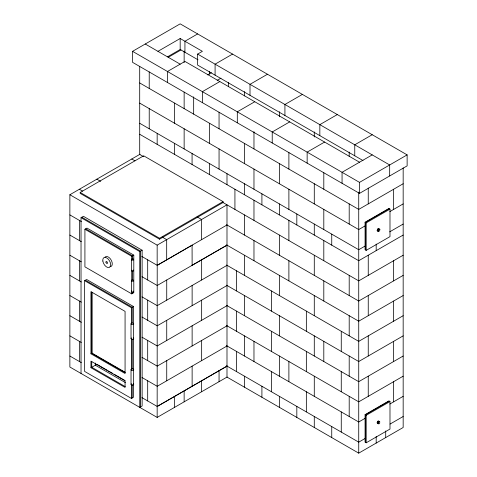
<?xml version="1.0" encoding="UTF-8"?>
<svg xmlns="http://www.w3.org/2000/svg" width="477" height="477" viewBox="0 0 477 477"><rect width="100%" height="100%" fill="white"/><g stroke="black" fill="none" stroke-linecap="round" stroke-linejoin="round"><path stroke-width="0.72" d="M377.134 230.296L378.088 228.65L379.716 229.133L379.99 229.747L379.042 231.399L377.414 230.916L377.134 230.296L378.368 231.464M379.716 229.133L379.042 229.198L378.088 230.85L377.414 230.916M377.134 422.729L378.088 421.078L379.716 421.561L379.716 423.117L379.042 423.826L377.414 423.343L377.134 422.729L378.368 423.892M378.088 423.278L379.042 421.626L379.716 421.561M132.558 51.337L180.175 23.85L407.131 154.882L407.131 165.883L359.521 193.37L132.558 62.338L132.558 51.337L359.521 182.375L407.131 154.882M157.953 51.337L180.175 38.512L202.391 51.337L197.633 54.086L197.633 65.087L363.009 160.564M197.633 33.927L184.933 41.261L184.933 52.255M167.475 56.841L180.175 49.507L198.027 59.816M168.268 57.294L180.968 49.966M232.549 54.086L215.091 64.168L215.091 75.163M207.632 74.889L211.442 72.689M217.154 80.386L220.964 78.186M219.849 81.579L202.391 91.656L202.391 102.656M267.466 74.245L250.008 84.328L250.008 95.322M227.165 376.997L157.16 417.411L69.869 367.016L69.869 194.747L140.017 154.244M80.184 192.452L143.666 155.8L223.027 201.616L223.027 202.534L159.539 239.186L80.184 193.37L80.184 192.452L159.539 238.267L223.027 201.616M254.766 101.738L237.307 111.815L237.307 122.816M81.03 217.685L83.409 216.308L142.134 250.21L142.134 405.987L139.755 407.364L139.755 251.588L81.03 217.685L81.03 373.461M302.382 94.404L284.924 104.487L284.924 115.482M84.918 229.276L86.981 228.084L133.798 255.117L133.798 292.687L131.735 293.874L84.918 266.846L84.918 229.276L131.735 256.304L133.798 255.117M289.682 121.897L272.224 131.974L272.224 142.969M337.299 114.563L319.84 124.646L319.84 135.641M84.602 280.679L86.665 279.492L133.482 306.52L133.482 397.24L131.419 398.432L84.602 371.398L84.602 280.679L131.419 307.713L133.482 306.52M324.604 142.057L307.146 152.133L307.146 163.128M139.755 251.588L142.134 250.21M69.869 194.747L157.16 245.142L226.992 204.824L226.992 377.098L358.728 453.15L403.166 427.493L403.166 167.91M372.215 134.723L354.757 144.805L354.757 155.8M141.752 256.411L157.213 265.331L226.992 224.983M157.16 417.411L157.213 265.331L192.13 245.172M372.215 154.882L342.063 172.292L342.063 183.287M192.076 265.301L226.992 245.142M227.046 245.172L157.213 285.49L141.973 276.696M227.046 265.331L157.213 305.65L141.973 296.855M90.946 353.803L125.069 373.503L125.069 311.38L90.946 291.68L90.946 353.803L92.061 353.165L124.896 372.12M403.166 183.746L358.728 209.403L139.701 82.95M227.046 285.49L157.213 325.809L141.973 317.014M90.946 367.731L125.069 387.431L125.069 380.837L90.946 361.137L90.946 367.731L96.903 364.297M365.072 222.234L388.88 208.491L389.989 209.129L389.989 236.622L366.187 250.365L365.072 249.721L365.072 222.234L366.187 222.878L389.989 209.129M389.196 208.67L365.388 222.419L365.388 249.906M365.072 225.901L358.728 229.562L139.701 103.11M389.834 211.603L403.166 203.906M227.046 305.65L157.213 345.968L141.973 337.173M227.046 325.809L157.213 366.127L141.973 357.333M365.072 246.06L358.728 249.721L139.701 123.275M389.673 231.858L403.166 224.065M403.166 235.066L358.728 260.722L139.701 134.27M227.046 345.968L157.213 386.287L141.973 377.492M403.166 255.225L358.728 280.881L222.705 202.349M141.925 397.621L157.213 406.446L227.165 366.002M157.213 406.446L227.046 366.127M403.166 275.384L358.728 301.041L226.676 224.798M403.166 295.543L358.728 321.2L226.676 244.957M403.166 315.702L358.728 341.359L226.539 265.039M403.166 335.862L358.728 361.518L226.539 285.198M403.166 356.021L358.728 381.678L226.539 305.358M403.166 376.18L358.728 401.837L226.539 325.517M365.072 414.662L388.88 400.918L389.989 401.562L389.989 429.05L366.187 442.793L365.072 442.155L365.072 414.662L366.187 415.306L389.989 401.562M389.196 401.103L365.388 414.847L365.388 442.34M365.072 418.329L358.728 421.996L226.539 345.676M389.834 404.037L403.166 396.339M365.072 438.488L358.728 442.155L226.539 365.835M390.073 424.059L403.166 416.499M197.633 54.086L389.673 164.964L389.673 175.959M359.521 162.216L184.933 61.42L167.475 71.496L167.475 82.497M145.258 44.009L180.175 64.168M378.088 228.65L379.042 229.198M377.414 229.359L378.368 229.908M143.559 156.659L139.701 154.429L139.701 66.392M131.765 159.008L134.937 160.838M197.156 216.922L201.598 219.486L201.598 239.645M96.849 179.167L100.659 181.367M79.391 189.25L82.599 191.098M162.192 237.051L166.682 239.645L166.682 259.804M81.823 217.226L140.548 251.129L140.548 406.905M69.869 214.906L81.424 221.572M85.711 228.817L132.528 255.845L132.528 259.524M69.869 235.066L81.293 241.66M378.088 421.078L379.042 421.626L378.762 421.012M377.414 421.787L378.368 422.342M69.869 255.225L81.293 261.819M85.395 280.226L132.212 307.254L132.212 322.869M69.869 275.384L81.293 281.979M69.869 295.543L81.293 302.138M69.869 315.702L81.293 322.297M69.869 335.862L81.293 342.456M125.218 372.674L91.739 353.344L91.739 291.96M97.541 364.666L107.134 370.206M108.41 370.945L112.888 373.527M114.17 374.266L125.04 380.545M125.391 382.578L95.311 365.215L95.311 363.045M125.218 386.603L91.739 367.272L91.739 361.411M69.869 356.021L81.293 362.615M393.644 189.244L393.644 209.403M393.644 260.722L393.644 280.881M393.644 301.041L393.644 321.2M393.644 341.359L393.644 361.518M393.644 381.678L393.644 401.837M385.708 430.975L385.708 437.57M376.186 244.045L376.186 250.64M376.186 436.473L376.186 443.073M368.25 188.069L368.25 203.906M368.25 255.225L368.25 275.384M368.25 295.543L368.25 315.702M368.25 335.862L368.25 356.021M368.25 376.18L368.25 396.339M366.187 222.878L366.187 250.365M366.187 415.306L366.187 442.793M359.521 182.375L359.521 193.37M358.728 192.124L358.728 453.15M349.2 152.068L349.2 156.39M349.2 203.906L349.2 224.065M349.2 275.384L349.2 295.543M349.2 315.702L349.2 335.862M349.2 356.021L349.2 376.18M349.2 396.339L349.2 416.499M341.264 331.276L341.264 351.436M341.264 371.595L341.264 391.754M341.264 411.913L341.264 432.073M331.742 234.147L331.742 245.142M331.742 426.575L331.742 437.57M323.805 172.686L323.805 189.244M323.805 209.403L323.805 229.562M323.805 240.563L323.805 260.722M323.805 280.881L323.805 301.041M323.805 341.359L323.805 361.518M314.283 131.908L314.283 136.953M314.283 183.746L314.283 203.906M314.283 224.065L314.283 235.066M314.283 255.225L314.283 275.384M314.283 295.543L314.283 315.702M314.283 335.862L314.283 356.021M314.283 376.18L314.283 396.339M314.283 416.499L314.283 427.493M306.347 311.117L306.347 331.276M306.347 351.436L306.347 371.595M306.347 391.754L306.347 411.913M296.825 213.988L296.825 224.983M296.825 406.416L296.825 417.411M288.889 152.527L288.889 169.085M288.889 189.244L288.889 209.403M288.889 220.404L288.889 240.563M288.889 260.722L288.889 280.881M288.889 361.518L288.889 381.678M279.367 111.749L279.367 116.793M279.367 163.587L279.367 183.746M279.367 203.906L279.367 214.906M279.367 235.066L279.367 255.225M279.367 275.384L279.367 295.543M279.367 315.702L279.367 335.862M279.367 356.021L279.367 376.18M279.367 396.339L279.367 407.334M271.431 290.958L271.431 311.117M271.431 331.276L271.431 351.436M271.431 371.595L271.431 391.754M261.909 193.829L261.909 204.824M261.909 386.257L261.909 397.252M253.973 131.646L253.973 148.925M253.973 169.085L253.973 189.25M253.973 200.245L253.973 220.404M253.973 240.563L253.973 260.722M253.973 341.359L253.973 361.518M244.451 91.59L244.451 95.913M244.451 143.428L244.451 163.587M244.451 183.746L244.451 194.747M244.451 214.906L244.451 235.066M244.451 255.225L244.451 275.384M244.451 295.543L244.451 315.702M244.451 335.862L244.451 356.021M244.451 376.18L244.451 387.175M236.514 270.799L236.514 290.958M236.514 311.117L236.514 331.276M236.514 351.436L236.514 371.595M234.928 189.25L234.928 209.409M228.578 82.432L228.578 86.748M226.992 173.67L226.992 184.665M219.056 112.208L219.056 128.766M219.056 148.931L219.056 169.091M219.056 370.683L219.056 381.678M209.534 71.431L209.534 74.311M209.534 123.269L209.534 143.428M209.534 163.587L209.534 174.588M201.652 259.834L201.652 279.993M201.652 300.152L201.652 320.311M201.652 340.471L201.652 360.63M201.598 380.759L201.598 391.754M193.662 96.831L193.662 114.11M192.076 153.511L192.076 164.505M192.076 245.142L192.13 265.331M192.13 285.49L192.13 305.65M192.13 325.809L192.13 345.968M192.13 366.127L192.13 386.287M184.14 51.015L184.14 62.535M184.14 92.049L184.14 108.613M184.14 128.772L184.14 148.931M184.14 390.842L184.14 401.837M180.175 38.512L180.175 49.507M174.618 103.11L174.618 123.269M174.618 143.428L174.618 154.429M174.618 396.339L174.618 407.334M166.735 279.993L166.735 300.152M166.735 320.311L166.735 340.471M166.735 360.63L166.735 380.789M159.539 238.267L159.539 239.186M157.16 133.351L157.16 144.346M157.16 245.142L157.16 265.301M149.223 71.89L149.223 88.454M149.223 108.613L149.223 128.772M147.685 259.834L147.685 279.993M147.685 300.152L147.685 320.311M147.685 340.471L147.685 360.63M147.685 380.789L147.685 400.948M132.528 270.578L132.528 280.154M132.528 291.942L132.528 293.415M132.212 339.23L132.212 368.971M132.212 384.587L132.212 397.973M131.735 256.304L131.735 259.989A1.121 0.65 0 0 0 133.614 259.679A1.121 0.65 0 0 0 132.242 258.886A1.121 0.65 0 0 0 131.735 259.971M131.735 270.304L131.735 280.613M131.735 290.928L131.735 293.874M131.408 259.512L131.408 270.507M131.408 280.589L131.408 291.584M131.419 307.713L131.419 323.328M131.419 338.944L131.419 369.431M131.419 385.046L131.419 398.432M131.026 323.841L131.026 338.503M131.026 369.657L131.026 384.319M92.061 292.514L92.061 353.165M79.391 220.404L79.391 240.563M79.391 260.722L79.391 280.881M79.391 301.041L79.391 321.2M79.391 341.359L79.391 361.518M377.54 230.433A0.9 0.519 -60 0 1 378.088 229.014M377.54 422.861A0.9 0.519 -60 0 1 377.54 422.127M377.641 421.918A0.9 0.519 -60 0 1 378.535 421.4M133.327 383.77A1.348 0.775 0 0 1 133.327 384.867A1.348 0.775 0 0 1 131.419 384.867A1.348 0.775 0 0 1 131.419 383.77M133.327 337.949A1.348 0.775 0 0 1 133.327 339.052A1.348 0.775 0 0 1 131.419 339.052A1.348 0.775 0 0 1 131.419 337.949M105.083 257.067A5.611 3.238 60 0 1 111.368 260.394A5.611 3.238 60 0 1 109.996 266.697M133.327 270.054A1.121 0.65 0 0 1 133.393 270.924A1.121 0.65 0 0 1 131.885 271.037A1.121 0.65 0 0 1 131.557 270.185M133.327 291.125A1.121 0.65 0 0 1 133.393 292.002A1.121 0.65 0 0 1 131.885 292.115A1.121 0.65 0 0 1 131.557 291.262M131.419 370.206A1.348 0.775 0 0 0 133.673 369.86A1.348 0.775 0 0 0 132.022 368.906A1.348 0.775 0 0 0 131.419 370.206M131.7 324.515A1.348 0.775 0 0 0 133.721 323.841A1.348 0.775 0 0 0 131.7 323.167A1.348 0.775 0 0 0 131.7 324.515M105.96 262.195A1.121 0.65 60 0 0 107.247 263.489A1.121 0.65 60 0 0 107.015 261.79A1.121 0.65 60 0 0 105.96 262.195M102.829 261.026A5.611 3.238 60 0 0 109.287 267.478A5.611 3.238 60 0 0 108.1 258.975A5.611 3.238 60 0 0 102.829 261.026M131.735 281.048A1.121 0.65 0 0 0 133.614 280.756A1.121 0.65 0 0 0 132.242 279.963A1.121 0.65 0 0 0 131.735 281.048"/></g></svg>
